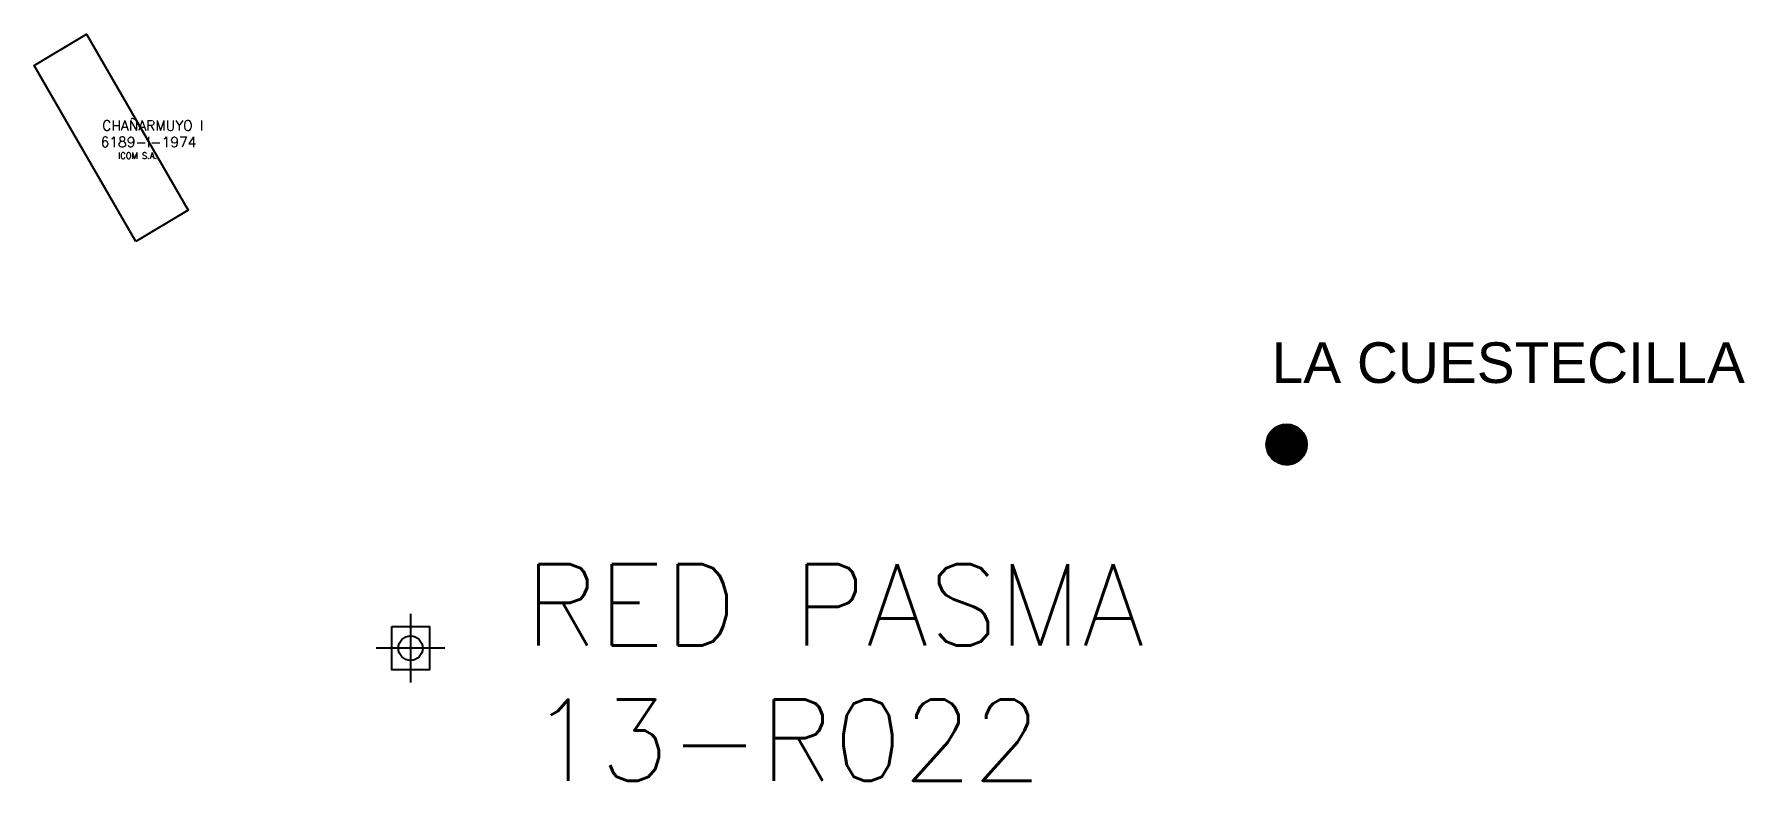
# Model space of a CAD drawing. Header units: metres. Extents: x -4406421 to 6012633, y 6449185 to 13337258.
# Drawn here: x 2636764 to 2645183, y 6834963 to 6838638 of the extents above; entities that cross this region are included whole.
import ezdxf

# ---------------------------------------------------------------- set-up
doc = ezdxf.new("R2010")
doc.units = ezdxf.units.M
doc.header["$LTSCALE"] = 20
doc.header["$MEASUREMENT"] = 0
for name, color, linetype in [('CANTERAS', 6, 'CONTINUOUS'), ('P.A.S.M.A puntos', 241, 'CONTINUOUS'), ('ZONAS', 5, 'CONTINUOUS')]:
    doc.layers.add(name, color=color, linetype=linetype)
doc.styles.add('ROMANS', font='romans.shx', dxfattribs={"oblique": 1.17516e-08, "height": 3})

msp = doc.modelspace()

# ---------------------------------------------------------------- hatches: boundary and pattern name
at = {"layer": 'ZONAS', "ltscale": 100}
h = msp.add_hatch(dxfattribs=at)
h.set_pattern_fill('ANSI31', color=256, style=0)
h.set_pattern_definition([(45, (0, 0), (-0.0883883476483, 0.0883883476483), [])])
h.paths.add_polyline_path([(2642827.8, 6836618.8, 1), (2643027.8, 6836618.8, 1)])

# ---------------------------------------------------------------- linework, layer by layer
at = {"layer": 'CANTERAS', "linetype": 'Continuous'}
msp.add_lwpolyline([(2637263.9, 6837617.9), (2636763.9, 6838484), (2637021.1, 6838638.5), (2637521.1, 6837772.5)], close=True, dxfattribs=at)
at = {"layer": 'P.A.S.M.A puntos', "ltscale": 100}
for p, q in [((2638616.2, 6835784.5), (2638616.2, 6835447.1)), ((2638616.2, 6835784.5), (2638616.2, 6835447.1)), ((2638784.9, 6835615.8), (2638447.5, 6835615.8)), ((2638784.9, 6835615.8), (2638447.5, 6835615.8))]:
    msp.add_line(p, q, dxfattribs=at)
msp.add_lwpolyline([(2638523.4, 6835721.9), (2638708.9, 6835721.9), (2638708.9, 6835509.7), (2638523.4, 6835509.7)], close=True, dxfattribs=at)
msp.add_lwpolyline([(2638523.4, 6835721.9), (2638708.9, 6835721.9), (2638708.9, 6835509.7), (2638523.4, 6835509.7)], close=True, dxfattribs=at)
msp.add_circle((2638616.2, 6835615.8), 60, dxfattribs=at)
msp.add_circle((2638616.2, 6835615.8), 60, dxfattribs=at)
at = {"layer": 'ZONAS', "ltscale": 100}
msp.add_circle((2642927.8, 6836618.8), 100, dxfattribs=at)

# ---------------------------------------------------------------- texts
at = {"layer": 'CANTERAS', "linetype": 'Continuous', "style": 'ROMANS', "oblique": 0}
for s, height, p in [('CHAÑARMUYO I', 50, (2637098.4, 6838163.6)), ('6189-I-1974', 50, (2637090.7, 6838082.8)), ('ICOM S.A.', 30, (2637177.2, 6838025.6))]:
    msp.add_text(s, height=height, dxfattribs=at).set_placement(p)
at = {"layer": 'P.A.S.M.A puntos', "linetype": 'Continuous', "style": 'ROMANS', "oblique": 0}
for s, p in [('RED PASMA', (2639177.6, 6835629.2)), ('RED PASMA', (2639177.6, 6835629.2)), ('13-R022', (2639203.7, 6834962.9)), ('13-R022', (2639203.7, 6834962.9))]:
    msp.add_text(s, height=400, dxfattribs=at).set_placement(p)
at = {"layer": 'ZONAS', "ltscale": 100, "insert": (2642854.6, 6837121.5), "char_height": 200, "width": 3216.474, "attachment_point": 1, "style": 'ROMANS'}
msp.add_mtext('{\\fArial|b0|i0|c0|p34;LA CUESTECILLA}', dxfattribs=at)

doc.saveas('drawing.dxf')
